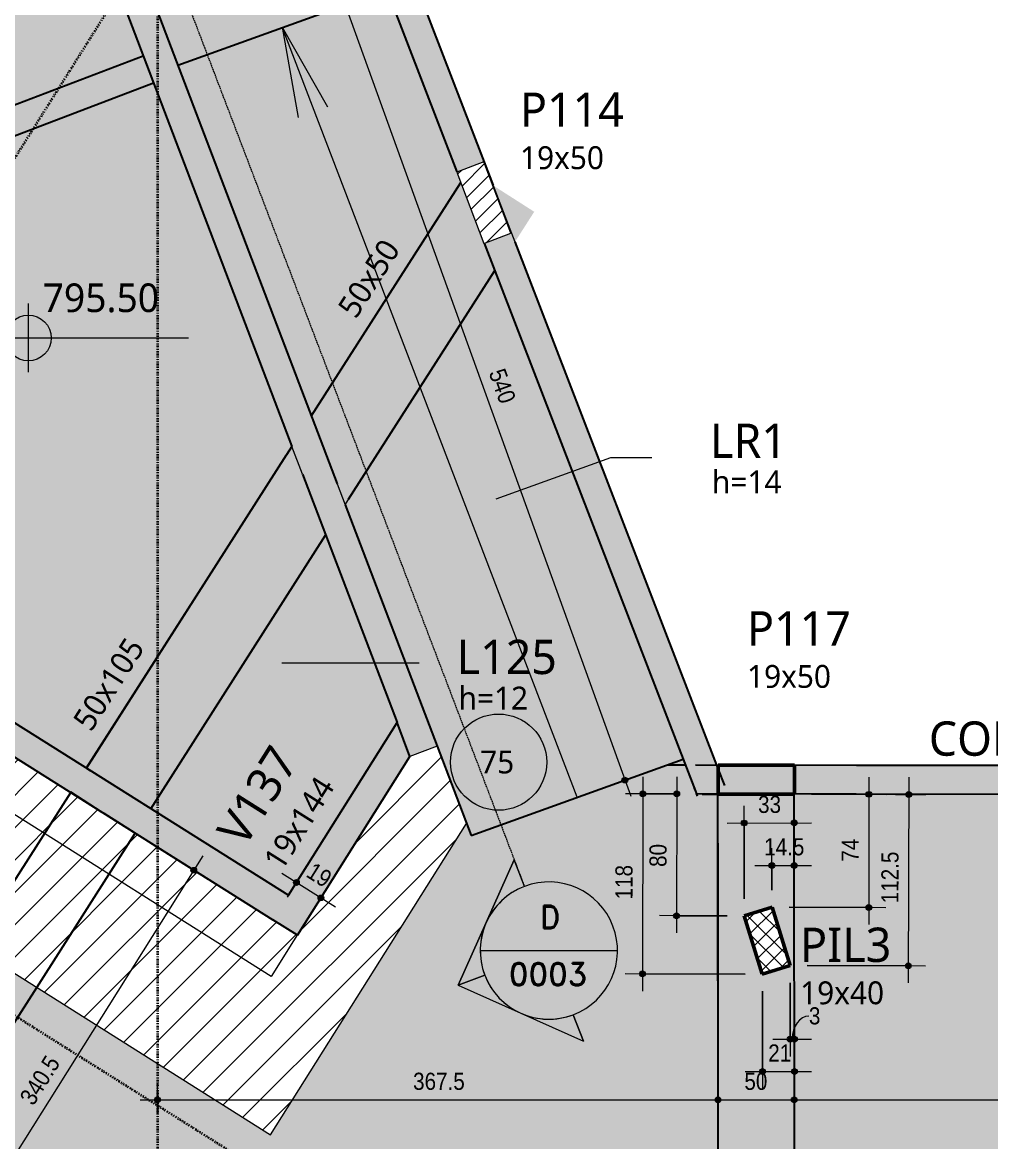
# Model space of a CAD drawing. Extents: x -2131 to 52870, y -3196 to 88043.
# Drawn here: x 43493 to 44128, y 1609 to 2342 of the extents above; entities that cross this region are included whole.
import ezdxf

# ---------------------------------------------------------------- set-up
doc = ezdxf.new("R2010")
doc.units = 0
for name, pattern in [('Centro de 6 mm', [1.32, 0.6, -0.24, 0.24, -0.24]), ('Dash dot', [1.5875, 0.635, -0.47625, 0, -0.47625]), ('Traço', [0.635, 0.3175, -0.3175])]:
    doc.linetypes.add(name, pattern=pattern)
for name, color, linetype, lineweight in [('A-ANNO-DIMS', 7, 'Continuous', 9), ('A-ANNO-DIMS-75', 7, 'Continuous', 9), ('A-DETL-GENF', 7, 'Continuous', 18), ('A-DETL-THIN', 7, 'Continuous', 25), ('A-FLOR', 7, 'Continuous', 25), ('A-FLOR-IDEN', 7, 'Continuous', 9), ('G-ANNO-DIMS', 7, 'Continuous', 9), ('G-ANNO-SYMB', 7, 'Continuous', 9), ('S-BEAM', 7, 'Continuous', 25), ('S-BEAM-HDLN', 7, 'Traço', 25), ('S-BEAM-IDEN', 7, 'Continuous', 9), ('S-COLS', 7, 'Continuous', 25), ('S-COLS-IDEN', 7, 'Continuous', 9), ('S-GRID', 7, 'Continuous', 9)]:
    doc.layers.add(name, color=color, linetype=linetype, lineweight=lineweight)
doc.layers.add('A-DETL', color=7, linetype='Continuous', lineweight=18, true_color=0x00a600)
doc.styles.add('Fira Sans_3', font='', dxfattribs={"width": 0.9, "height": 11.25})
doc.styles.add('Gadugi', font='gadugi.ttf', dxfattribs={"height": 15})
doc.styles.add('Gadugi_6', font='gadugi.ttf', dxfattribs={"height": 22.5})
doc.styles.add('Gadugi_8', font='gadugi.ttf', dxfattribs={"height": 18.75})
doc.styles.add('RomanD', font='romand__.ttf', dxfattribs={"height": 15})
doc.styles.get('Fira Sans_3').set_extended_font_data('Fira Sans')
doc.dimstyles.new('PED_1_5mm_ESQ_3', dxfattribs={"dimscale": 30.48, "dimtxt": 15.344768, "dimasz": 0.492126, "dimexe": 0.369094, "dimexo": 0.369094, "dimgap": 0.073819, "dimtad": 1, "dimdec": 1, "dimrnd": 0.5, "dimdsep": 46, "dimtxsty": 'Fira Sans_3', "dimblk1": 'DOTSMALL', "dimblk2": 'DOTSMALL', "dimsah": 1, "dimcen": 0.09, "dimdle": 0.369094, "dimazin": 0, "dimtfac": 1, "dimtdec": 4, "dimtix": 1, "dimtmove": 0, "dimatfit": 3, "dimfxl": 1, "dimtvp": 1, "dimtolj": 1, "dimtzin": 0, "dimarcsym": 2})
doc.dimstyles.new('PED_1_5mm_ESQ_5', dxfattribs={"dimscale": 30.48, "dimtxt": 15.344768, "dimasz": 0.492126, "dimexe": 0.369094, "dimexo": 0.369094, "dimgap": 0.073819, "dimtad": 1, "dimdec": 1, "dimrnd": 0.5, "dimdsep": 46, "dimtxsty": 'Fira Sans_3', "dimblk1": 'DOTSMALL', "dimblk2": 'DOTSMALL', "dimsah": 1, "dimcen": 0.09, "dimdle": 0.369094, "dimazin": 0, "dimtfac": 1, "dimtdec": 4, "dimtix": 1, "dimtmove": 1, "dimatfit": 3, "dimfxl": 1, "dimtvp": 1, "dimtolj": 1, "dimtzin": 0, "dimarcsym": 2})
doc.dimstyles.new('PED_1_5mm_ESQ_7', dxfattribs={"dimscale": 30.48, "dimtxt": 15.344768, "dimasz": 0.492126, "dimexe": 0.369094, "dimexo": 0.369094, "dimgap": 0.073819, "dimtad": 1, "dimdec": 1, "dimrnd": 0.5, "dimdsep": 46, "dimtxsty": 'Fira Sans_3', "dimblk1": 'DOTSMALL', "dimblk2": 'DOTSMALL', "dimsah": 1, "dimcen": 0.09, "dimdle": 0.369094, "dimazin": 0, "dimtfac": 1, "dimtdec": 4, "dimtix": 1, "dimtmove": 0, "dimatfit": 3, "dimfxl": 1, "dimtvp": 1, "dimtolj": 1, "dimtzin": 0, "dimarcsym": 2})
pattern_1 = [(45, (44240.043, 0), (-10.6066, 10.6066), [])]

# ---------------------------------------------------------------- blocks, each defined once
blk = doc.blocks.new('Corte - M_Cabeça do corte - Preenchida-2060824-PL C 001 - FORMA DO TÉRREO')
at = {"layer": 'G-ANNO-SYMB'}
h = blk.add_hatch(color=256, dxfattribs=at)
edge = h.paths.add_edge_path(flags=0)
edge.add_line((-0.6, 0.8485), (-0.6, 0.6))
edge.add_arc((-0.6, 0), 0.6, 90, 135)
edge.add_line((-1.0243, 0.4243), (-0.6, 0.8485))
h = blk.add_hatch(color=256, dxfattribs=at)
edge = h.paths.add_edge_path(flags=0)
edge.add_line((-0.6, 0.8485), (-0.1757, 0.4243))
edge.add_arc((-0.6, 0), 0.6, 45, 90)
edge.add_line((-0.6, 0.6), (-0.6, 0.8485))
h = blk.add_hatch(color=256, dxfattribs=at)
edge = h.paths.add_edge_path(flags=0)
edge.add_line((-1.4485, 0), (-1.0243, 0.4243))
edge.add_arc((-0.6, 0), 0.6, 135, 180)
edge.add_line((-1.2, 0), (-1.4485, 0))
h = blk.add_hatch(color=256, dxfattribs=at)
edge = h.paths.add_edge_path(flags=0)
edge.add_line((0.2485, 0), (0, 0))
edge.add_arc((-0.6, 0), 0.6, 360, 405)
edge.add_line((-0.1757, 0.4243), (0.2485, 0))
for p, q in [((-0.6, 0.8485), (-1.4485, 0)), ((-0.6, 0.8485), (-1.0243, 0.4243)), ((-0.6, 0.8485), (0.2485, 0)), ((-0.6, 0.6), (-0.6, 0.8485)), ((-0.6, 0.8485), (-0.6, 0.6)), ((-0.1757, 0.4243), (-0.6, 0.8485)), ((-1.0243, 0.4243), (-1.4485, 0)), ((0.2485, 0), (-0.1757, 0.4243)), ((-1.4485, 0), (-1.2, 0)), ((0, 0), (0.2485, 0)), ((-1.2, 0), (-1.4485, 0)), ((0, 0), (0.2485, 0))]:
    blk.add_line(p, q, dxfattribs=at)
for start, end in [(360, 180), (90, 135), (45, 90), (135, 180), (360, 45), (180, 360)]:
    blk.add_arc((-0.6, 0), 0.6, start, end, dxfattribs=at)
blk = doc.blocks.new('PED_TAG_LAJE_R03 - TÍTULO_ESPESSURA_REBAIXO-2582888-PL C 001 - FORMA DO TÉRREO')
at = {"layer": 'A-FLOR-IDEN'}
blk.add_circle((-0.1083, -0.7611), 0.4205, dxfattribs=at)
blk = doc.blocks.new('Elevações de ponto - M_Cota de elevação - Alvo preenchido-10609-PL C 001 - FORMA DO TÉRREO')
at = {"layer": 'G-ANNO-DIMS'}
h = blk.add_hatch(color=256, dxfattribs=at)
edge = h.paths.add_edge_path(flags=0)
edge.add_line((0, 0), (-0.2, 0))
edge.add_arc((0, 0), 0.2, 90, 180, ccw=False)
edge.add_line((0, 0.2), (0, 0))
h = blk.add_hatch(color=256, dxfattribs=at)
edge = h.paths.add_edge_path(flags=0)
edge.add_line((0, 0), (0.2, 0))
edge.add_arc((0, 0), 0.2, 270, 360, ccw=False)
edge.add_line((0, -0.2), (0, 0))
for p, q in [((0, -0.3), (0, 0.3)), ((-0.3, 0), (1.4, 0))]:
    blk.add_line(p, q, dxfattribs=at)
blk.add_circle((0, 0), 0.2, dxfattribs=at)
blk = doc.blocks.new('DIMBLOCK320-PL C 001 - FORMA DO TÉRREO')
at = {"layer": 'A-ANNO-DIMS-75', "transparency": 16777216}
h = blk.add_hatch(color=256, dxfattribs=at)
edge = h.paths.add_edge_path(flags=0)
edge.add_arc((43672.36, 1778.55), 1.88, 0, 360)
h = blk.add_hatch(color=256, dxfattribs=at)
edge = h.paths.add_edge_path(flags=0)
edge.add_arc((43688.44, 1768.43), 1.88, 0, 360)
for p, q in [((43697.96, 1762.43), (43662.83, 1784.54)), ((43676.94, 1785.82), (43666.36, 1769.03)), ((43672.36, 1778.55), (43676.94, 1785.82)), ((43693.02, 1775.7), (43682.44, 1758.91)), ((43688.44, 1768.43), (43693.02, 1775.7))]:
    blk.add_line(p, q, dxfattribs=at)
for centre in [(43672.36, 1778.55), (43688.44, 1768.43)]:
    blk.add_circle(centre, 1.88, dxfattribs=at)
at = {"layer": 'A-ANNO-DIMS-75', "color": 0, "transparency": 16777216, "insert": (43683.98, 1792.3), "char_height": 11.25, "width": 16.7612, "attachment_point": 1, "rotation": 327.81471, "line_spacing_factor": 1.049215, "style": 'Fira Sans_3'}
blk.add_mtext('19', dxfattribs=at)
blk = doc.blocks.new('_DotSmall')
at = {"color": 0, "linetype": 'ByBlock', "const_width": 0.5}
blk.add_lwpolyline([(-0.0625, 0, 1), (0.0625, 0, 1)], format="xyb", close=True, dxfattribs=at)
blk = doc.blocks.new('DIMBLOCK323-PL C 001 - FORMA DO TÉRREO')
at = {"layer": 'A-ANNO-DIMS-75', "transparency": 16777216}
h = blk.add_hatch(color=256, dxfattribs=at)
edge = h.paths.add_edge_path(flags=0)
edge.add_arc((43581.18, 1636.06), 1.88, 0, 360)
h = blk.add_hatch(color=256, dxfattribs=at)
edge = h.paths.add_edge_path(flags=0)
edge.add_arc((43948.75, 1636.06), 1.88, 0, 360)
for p, q in [((43581.18, 1627.46), (43581.18, 1647.31)), ((43948.75, 1627.46), (43948.75, 1647.31)), ((43569.93, 1636.06), (43948.75, 1636.06)), ((43581.18, 1636.06), (43581.18, 1627.46)), ((43948.75, 1636.06), (43948.75, 1627.46))]:
    blk.add_line(p, q, dxfattribs=at)
for centre in [(43581.18, 1636.06), (43948.75, 1636.06)]:
    blk.add_circle(centre, 1.88, dxfattribs=at)
at = {"layer": 'A-ANNO-DIMS-75', "color": 0, "transparency": 16777216, "insert": (43748.84, 1653.89), "char_height": 11.25, "width": 38.716, "attachment_point": 1, "line_spacing_factor": 1.049215, "style": 'Fira Sans_3'}
blk.add_mtext('367.5', dxfattribs=at)
blk = doc.blocks.new('DIMBLOCK324-PL C 001 - FORMA DO TÉRREO')
at = {"layer": 'A-ANNO-DIMS-75', "transparency": 16777216}
h = blk.add_hatch(color=256, dxfattribs=at)
edge = h.paths.add_edge_path(flags=0)
edge.add_arc((43948.75, 1636.06), 1.88, 0, 360)
h = blk.add_hatch(color=256, dxfattribs=at)
edge = h.paths.add_edge_path(flags=0)
edge.add_arc((43998.72, 1636.06), 1.88, 0, 360)
for p, q in [((43998.72, 1833.84), (43998.72, 1624.81)), ((43998.72, 1636.06), (43998.72, 1833.84)), ((43948.75, 1627.46), (43948.75, 1647.31)), ((43948.75, 1636.06), (43998.72, 1636.06)), ((43948.75, 1636.06), (43948.75, 1627.46))]:
    blk.add_line(p, q, dxfattribs=at)
for centre in [(43948.75, 1636.06), (43998.72, 1636.06)]:
    blk.add_circle(centre, 1.88, dxfattribs=at)
at = {"layer": 'A-ANNO-DIMS-75', "color": 0, "transparency": 16777216, "insert": (43966.07, 1653.89), "char_height": 11.25, "width": 18.4137, "attachment_point": 1, "line_spacing_factor": 1.049215, "style": 'Fira Sans_3'}
blk.add_mtext('50', dxfattribs=at)
blk = doc.blocks.new('DIMBLOCK325-PL C 001 - FORMA DO TÉRREO')
at = {"layer": 'A-ANNO-DIMS-75', "transparency": 16777216}
h = blk.add_hatch(color=256, dxfattribs=at)
edge = h.paths.add_edge_path(flags=0)
edge.add_arc((43998.72, 1636.06), 1.88, 0, 360)
h = blk.add_hatch(color=256, dxfattribs=at)
edge = h.paths.add_edge_path(flags=0)
edge.add_arc((44367.73, 1636.06), 1.88, 0, 360)
for p, q in [((43998.72, 1833.84), (43998.72, 1624.81)), ((43998.72, 1636.06), (43998.72, 1833.84)), ((44367.73, 1707.27), (44367.73, 1624.81)), ((44367.73, 1636.06), (44367.73, 1707.27)), ((43998.72, 1636.06), (44367.73, 1636.06))]:
    blk.add_line(p, q, dxfattribs=at)
for centre in [(43998.72, 1636.06), (44367.73, 1636.06)]:
    blk.add_circle(centre, 1.88, dxfattribs=at)
at = {"layer": 'A-ANNO-DIMS-75', "color": 0, "transparency": 16777216, "insert": (44171.92, 1653.89), "char_height": 11.25, "width": 27.1484, "attachment_point": 1, "line_spacing_factor": 1.049215, "style": 'Fira Sans_3'}
blk.add_mtext('369', dxfattribs=at)
blk = doc.blocks.new('DIMBLOCK332-PL C 001 - FORMA DO TÉRREO')
at = {"layer": 'A-ANNO-DIMS-75', "transparency": 16777216}
h = blk.add_hatch(color=256, dxfattribs=at)
edge = h.paths.add_edge_path(flags=0)
edge.add_arc((44240.83, 1836.44), 1.88, 0, 360)
h = blk.add_hatch(color=256, dxfattribs=at)
edge = h.paths.add_edge_path(flags=0)
edge.add_arc((44240.83, 1818.52), 1.88, 0, 360)
for p, q in [((44010.07, 1836.44), (44252.08, 1836.44)), ((44240.83, 1836.44), (44010.07, 1836.44)), ((44240.83, 1818.52), (44240.83, 1836.44)), ((44249.43, 1818.52), (44229.58, 1818.52)), ((44240.83, 1818.52), (44249.43, 1818.52))]:
    blk.add_line(p, q, dxfattribs=at)
for centre in [(44240.83, 1836.44), (44240.83, 1818.52)]:
    blk.add_circle(centre, 1.88, dxfattribs=at)
at = {"layer": 'A-ANNO-DIMS-75', "color": 0, "transparency": 16777216, "insert": (44223, 1820.4), "char_height": 11.25, "width": 16.9973, "attachment_point": 1, "rotation": 90, "line_spacing_factor": 1.049215, "style": 'Fira Sans_3'}
blk.add_mtext('18', dxfattribs=at)
blk = doc.blocks.new('DIMBLOCK333-PL C 001 - FORMA DO TÉRREO')
at = {"layer": 'A-ANNO-DIMS-75', "transparency": 16777216}
h = blk.add_hatch(color=256, dxfattribs=at)
edge = h.paths.add_edge_path(flags=0)
edge.add_arc((44240.83, 1855.44), 1.88, 0, 360)
h = blk.add_hatch(color=256, dxfattribs=at)
edge = h.paths.add_edge_path(flags=0)
edge.add_arc((44240.83, 1836.44), 1.88, 0, 360)
for p, q in [((44240.83, 1836.44), (44240.83, 1866.69)), ((44010.11, 1855.44), (44252.08, 1855.44)), ((44240.83, 1855.44), (44010.11, 1855.44)), ((44010.07, 1836.44), (44252.08, 1836.44)), ((44240.83, 1836.44), (44010.07, 1836.44))]:
    blk.add_line(p, q, dxfattribs=at)
for centre in [(44240.83, 1855.44), (44240.83, 1836.44)]:
    blk.add_circle(centre, 1.88, dxfattribs=at)
blk.add_ellipse((44240.83, 1875.07), major_axis=(29.23, 0), ratio=0.996448, start_param=3.141593, end_param=4.712389, dxfattribs=at)
at = {"layer": 'A-ANNO-DIMS-75', "color": 0, "transparency": 16777216, "insert": (44205.85, 1875.07), "char_height": 11.25, "width": 16.7612, "attachment_point": 1, "rotation": 90, "line_spacing_factor": 1.049215, "style": 'Fira Sans_3'}
blk.add_mtext('19', dxfattribs=at)
blk = doc.blocks.new('DIMBLOCK334-PL C 001 - FORMA DO TÉRREO')
at = {"layer": 'A-ANNO-DIMS-75', "transparency": 16777216}
h = blk.add_hatch(color=256, dxfattribs=at)
edge = h.paths.add_edge_path(flags=0)
edge.add_arc((43605.05, 1786.56), 1.88, 0, 360)
h = blk.add_hatch(color=256, dxfattribs=at)
edge = h.paths.add_edge_path(flags=0)
edge.add_arc((43423.74, 1498.37), 1.88, 0, 360)
for p, q in [((43576.09, 1804.78), (43614.57, 1780.57)), ((43605.05, 1786.56), (43576.09, 1804.78)), ((43611.04, 1796.08), (43417.75, 1488.84)), ((43416.46, 1502.94), (43433.26, 1492.37)), ((43423.74, 1498.37), (43416.46, 1502.94))]:
    blk.add_line(p, q, dxfattribs=at)
for centre in [(43605.05, 1786.56), (43423.74, 1498.37)]:
    blk.add_circle(centre, 1.88, dxfattribs=at)
at = {"layer": 'A-ANNO-DIMS-75', "color": 0, "transparency": 16777216, "insert": (43490.3, 1637.64), "char_height": 11.25, "width": 40.6046, "attachment_point": 1, "rotation": 57.82439, "line_spacing_factor": 1.049215, "style": 'Fira Sans_3'}
blk.add_mtext('340.5', dxfattribs=at)
blk = doc.blocks.new('DIMBLOCK562-PL C 001 - FORMA DO TÉRREO')
at = {"layer": 'A-ANNO-DIMS-75', "transparency": 16777216}
h = blk.add_hatch(color=256, dxfattribs=at)
edge = h.paths.add_edge_path(flags=0)
edge.add_arc((43704.34, 2353.56), 1.87, 0, 360)
h = blk.add_hatch(color=256, dxfattribs=at)
edge = h.paths.add_edge_path(flags=0)
edge.add_arc((43887.69, 1845.64), 1.88, 0, 360)
for p, q in [((43700.52, 2364.15), (43891.51, 1835.06)), ((43696.26, 2350.64), (43714.93, 2357.38)), ((43704.34, 2353.56), (43696.26, 2350.64)), ((43879.6, 1842.72), (43898.27, 1849.46)), ((43887.69, 1845.64), (43879.6, 1842.72))]:
    blk.add_line(p, q, dxfattribs=at)
for centre, radius in [((43704.34, 2353.56), 1.87), ((43887.69, 1845.64), 1.88)]:
    blk.add_circle(centre, radius, dxfattribs=at)
at = {"layer": 'A-ANNO-DIMS-75', "color": 0, "transparency": 16777216, "insert": (43808.88, 2116.48), "char_height": 11.25, "width": 27.6206, "attachment_point": 1, "rotation": 289.84774, "line_spacing_factor": 1.049215, "style": 'Fira Sans_3'}
blk.add_mtext('540', dxfattribs=at)
blk = doc.blocks.new('DIMBLOCK609-PL C 001 - FORMA DO TÉRREO')
at = {"layer": 'A-ANNO-DIMS-75', "transparency": 16777216}
h = blk.add_hatch(color=256, dxfattribs=at)
edge = h.paths.add_edge_path(flags=0)
edge.add_arc((43984.11, 1789.72), 1.88, 0, 360)
h = blk.add_hatch(color=256, dxfattribs=at)
edge = h.paths.add_edge_path(flags=0)
edge.add_arc((43998.77, 1789.73), 1.88, 0, 360)
for p, q in [((43984.12, 1773.58), (43984.1, 1800.97)), ((43998.78, 1781.13), (43998.76, 1800.98)), ((43972.86, 1789.7), (44010.02, 1789.74)), ((43984.11, 1789.72), (43984.12, 1773.58)), ((43998.77, 1789.73), (43998.78, 1781.13))]:
    blk.add_line(p, q, dxfattribs=at)
for centre in [(43984.11, 1789.72), (43998.77, 1789.73)]:
    blk.add_circle(centre, 1.88, dxfattribs=at)
at = {"layer": 'A-ANNO-DIMS-75', "color": 0, "transparency": 16777216, "insert": (43979.03, 1807.54), "char_height": 11.25, "width": 29.7452, "attachment_point": 1, "rotation": 0.05282, "line_spacing_factor": 1.049215, "style": 'Fira Sans_3'}
blk.add_mtext('14.5', dxfattribs=at)
blk = doc.blocks.new('DIMBLOCK610-PL C 001 - FORMA DO TÉRREO')
at = {"layer": 'A-ANNO-DIMS-75', "transparency": 16777216}
h = blk.add_hatch(color=256, dxfattribs=at)
edge = h.paths.add_edge_path(flags=0)
edge.add_arc((43965.93, 1817.54), 1.87, 0, 360)
h = blk.add_hatch(color=256, dxfattribs=at)
edge = h.paths.add_edge_path(flags=0)
edge.add_arc((43998.75, 1817.57), 1.88, 0, 360)
for p, q in [((43965.98, 1767.95), (43965.92, 1828.79)), ((43998.76, 1808.98), (43998.74, 1828.82)), ((43954.68, 1817.53), (44010, 1817.58)), ((43965.93, 1817.54), (43965.98, 1767.95)), ((43998.75, 1817.57), (43998.76, 1808.98))]:
    blk.add_line(p, q, dxfattribs=at)
for centre, radius in [((43965.93, 1817.54), 1.87), ((43998.75, 1817.57), 1.88)]:
    blk.add_circle(centre, radius, dxfattribs=at)
at = {"layer": 'A-ANNO-DIMS-75', "color": 0, "transparency": 16777216, "insert": (43975.04, 1835.38), "char_height": 11.25, "width": 17.4694, "attachment_point": 1, "rotation": 0.05282, "line_spacing_factor": 1.049215, "style": 'Fira Sans_3'}
blk.add_mtext('33', dxfattribs=at)
blk = doc.blocks.new('DIMBLOCK611-PL C 001 - FORMA DO TÉRREO')
at = {"layer": 'A-ANNO-DIMS-75', "transparency": 16777216}
h = blk.add_hatch(color=256, dxfattribs=at)
edge = h.paths.add_edge_path(flags=0)
edge.add_arc((43996.04, 1675.82), 1.88, 0, 360)
h = blk.add_hatch(color=256, dxfattribs=at)
edge = h.paths.add_edge_path(flags=0)
edge.add_arc((43998.88, 1675.82), 1.88, 0, 360)
for p, q in [((43996.01, 1712.88), (43996.05, 1664.57)), ((43996.04, 1675.82), (43996.01, 1712.88)), ((43998.89, 1667.23), (43998.87, 1687.07)), ((43984.79, 1675.81), (44010.13, 1675.83)), ((43998.88, 1675.82), (43998.89, 1667.23))]:
    blk.add_line(p, q, dxfattribs=at)
for centre in [(43996.04, 1675.82), (43998.88, 1675.82)]:
    blk.add_circle(centre, 1.88, dxfattribs=at)
blk.add_ellipse((44008.4, 1675.83), major_axis=(-0.01, 15.2), ratio=0.720072, start_param=0, end_param=1.570796, dxfattribs=at)
at = {"layer": 'A-ANNO-DIMS-75', "color": 0, "transparency": 16777216, "insert": (44008.38, 1696.77), "char_height": 11.25, "width": 8.7347, "attachment_point": 1, "rotation": 0.05282, "line_spacing_factor": 1.049215, "style": 'Fira Sans_3'}
blk.add_mtext('3', dxfattribs=at)
blk = doc.blocks.new('DIMBLOCK612-PL C 001 - FORMA DO TÉRREO')
at = {"layer": 'A-ANNO-DIMS-75', "transparency": 16777216}
h = blk.add_hatch(color=256, dxfattribs=at)
edge = h.paths.add_edge_path(flags=0)
edge.add_arc((43977.91, 1654.59), 1.88, 0, 360)
h = blk.add_hatch(color=256, dxfattribs=at)
edge = h.paths.add_edge_path(flags=0)
edge.add_arc((43998.9, 1654.61), 1.88, 0, 360)
for p, q in [((43977.86, 1707.25), (43977.92, 1643.34)), ((43977.91, 1654.59), (43977.86, 1707.25)), ((43998.91, 1646.01), (43998.89, 1665.86)), ((43966.66, 1654.58), (44010.15, 1654.62)), ((43998.9, 1654.61), (43998.91, 1646.01))]:
    blk.add_line(p, q, dxfattribs=at)
for centre in [(43977.91, 1654.59), (43998.9, 1654.61)]:
    blk.add_circle(centre, 1.88, dxfattribs=at)
at = {"layer": 'A-ANNO-DIMS-75', "color": 0, "transparency": 16777216, "insert": (43981.7, 1672.42), "char_height": 11.25, "width": 16.053, "attachment_point": 1, "rotation": 0.05282, "line_spacing_factor": 1.049215, "style": 'Fira Sans_3'}
blk.add_mtext('21', dxfattribs=at)
blk = doc.blocks.new('DIMBLOCK613-PL C 001 - FORMA DO TÉRREO')
at = {"layer": 'A-ANNO-DIMS-75', "transparency": 16777216}
h = blk.add_hatch(color=256, dxfattribs=at)
edge = h.paths.add_edge_path(flags=0)
edge.add_arc((43921.71, 1836.6), 1.88, 0, 360)
h = blk.add_hatch(color=256, dxfattribs=at)
edge = h.paths.add_edge_path(flags=0)
edge.add_arc((43921.55, 1756.79), 1.88, 0, 360)
for p, q in [((43921.73, 1847.85), (43921.52, 1745.54)), ((43922.68, 1836.59), (43910.46, 1836.62)), ((43921.71, 1836.6), (43922.68, 1836.59)), ((43954.74, 1756.72), (43910.3, 1756.81)), ((43921.55, 1756.79), (43954.74, 1756.72))]:
    blk.add_line(p, q, dxfattribs=at)
for centre in [(43921.71, 1836.6), (43921.55, 1756.79)]:
    blk.add_circle(centre, 1.88, dxfattribs=at)
at = {"layer": 'A-ANNO-DIMS-75', "color": 0, "transparency": 16777216, "insert": (43903.78, 1788.76), "char_height": 11.25, "width": 19.1219, "attachment_point": 1, "rotation": 89.8823, "line_spacing_factor": 1.049215, "style": 'Fira Sans_3'}
blk.add_mtext('80', dxfattribs=at)
blk = doc.blocks.new('DIMBLOCK614-PL C 001 - FORMA DO TÉRREO')
at = {"layer": 'A-ANNO-DIMS-75', "transparency": 16777216}
h = blk.add_hatch(color=256, dxfattribs=at)
edge = h.paths.add_edge_path(flags=0)
edge.add_arc((43899.42, 1836.64), 1.88, 0, 360)
h = blk.add_hatch(color=256, dxfattribs=at)
edge = h.paths.add_edge_path(flags=0)
edge.add_arc((43899.18, 1718.66), 1.88, 0, 360)
for p, q in [((43899.44, 1847.89), (43899.16, 1707.41)), ((43922.68, 1836.59), (43888.17, 1836.66)), ((43899.42, 1836.64), (43922.68, 1836.59)), ((43966.6, 1718.52), (43887.93, 1718.68)), ((43899.18, 1718.66), (43966.6, 1718.52))]:
    blk.add_line(p, q, dxfattribs=at)
for centre in [(43899.42, 1836.64), (43899.18, 1718.66)]:
    blk.add_circle(centre, 1.88, dxfattribs=at)
at = {"layer": 'A-ANNO-DIMS-75', "color": 0, "transparency": 16777216, "insert": (43881.45, 1767.46), "char_height": 11.25, "width": 24.5516, "attachment_point": 1, "rotation": 89.8823, "line_spacing_factor": 1.049215, "style": 'Fira Sans_3'}
blk.add_mtext('118', dxfattribs=at)
blk = doc.blocks.new('DIMBLOCK615-PL C 001 - FORMA DO TÉRREO')
at = {"layer": 'A-ANNO-DIMS-75', "transparency": 16777216}
h = blk.add_hatch(color=256, dxfattribs=at)
edge = h.paths.add_edge_path(flags=0)
edge.add_arc((44047.74, 1836.34), 1.88, 0, 360)
h = blk.add_hatch(color=256, dxfattribs=at)
edge = h.paths.add_edge_path(flags=0)
edge.add_arc((44047.58, 1762.2), 1.87, 0, 360)
for p, q in [((44047.76, 1847.59), (44047.56, 1750.95)), ((44039.14, 1836.35), (44058.99, 1836.31)), ((44047.74, 1836.34), (44039.14, 1836.35)), ((43995.38, 1762.31), (44058.83, 1762.18)), ((44047.58, 1762.2), (43995.38, 1762.31))]:
    blk.add_line(p, q, dxfattribs=at)
for centre, radius in [((44047.74, 1836.34), 1.88), ((44047.58, 1762.2), 1.87)]:
    blk.add_circle(centre, radius, dxfattribs=at)
at = {"layer": 'A-ANNO-DIMS-75', "color": 0, "transparency": 16777216, "insert": (44029.82, 1792.22), "char_height": 11.25, "width": 16.9973, "attachment_point": 1, "rotation": 89.8823, "line_spacing_factor": 1.049215, "style": 'Fira Sans_3'}
blk.add_mtext('74', dxfattribs=at)
blk = doc.blocks.new('DIMBLOCK616-PL C 001 - FORMA DO TÉRREO')
at = {"layer": 'A-ANNO-DIMS-75', "transparency": 16777216}
h = blk.add_hatch(color=256, dxfattribs=at)
edge = h.paths.add_edge_path(flags=0)
edge.add_arc((44073.82, 1836.28), 1.88, 0, 360)
h = blk.add_hatch(color=256, dxfattribs=at)
edge = h.paths.add_edge_path(flags=0)
edge.add_arc((44073.58, 1723.97), 1.87, 0, 360)
for p, q in [((44073.84, 1847.53), (44073.56, 1712.72)), ((44065.22, 1836.3), (44085.07, 1836.26)), ((44073.82, 1836.28), (44065.22, 1836.3)), ((44007.25, 1724.11), (44084.83, 1723.95)), ((44073.58, 1723.97), (44007.25, 1724.11))]:
    blk.add_line(p, q, dxfattribs=at)
for centre, radius in [((44073.82, 1836.28), 1.88), ((44073.58, 1723.97), 1.87)]:
    blk.add_circle(centre, radius, dxfattribs=at)
at = {"layer": 'A-ANNO-DIMS-75', "color": 0, "transparency": 16777216, "insert": (44055.84, 1764.92), "char_height": 11.25, "width": 36.5914, "attachment_point": 1, "rotation": 89.8823, "line_spacing_factor": 1.049215, "style": 'Fira Sans_3'}
blk.add_mtext('112.5', dxfattribs=at)

msp = doc.modelspace()

# ---------------------------------------------------------------- hatches: boundary and pattern name
at = {"layer": 'A-DETL-GENF', "true_color": 0x808080}
h = msp.add_hatch(dxfattribs=at)
h.set_pattern_fill('FP_5', color=8, style=0, pattern_type=2)
h.set_pattern_definition([(45, (44240.043, 0), (-5.3033, 5.3033), [])])
h.paths.add_polyline_path([(43795.213, 2197.454), (43812.978, 2204.192), (43795.246, 2250.942), (43777.481, 2244.204), (43794.212, 2200.094)], flags=0)
at = {"layer": 'A-DETL-GENF', "true_color": 0xffffff}
msp.add_hatch(color=7, dxfattribs=at).paths.add_polyline_path([(43815.612, 2198.351), (43828.271, 2218.146), (43801.347, 2235.364), (43815.165, 2199.509)], flags=0)
at = {"layer": 'A-DETL-GENF', "true_color": 0x48b948}
h = msp.add_hatch(dxfattribs=at)
h.set_pattern_fill('FP_6', color=95, style=0, pattern_type=2)
h.set_pattern_definition(pattern_1)
h.paths.add_polyline_path([(43655.446, 1613.25), (43783.82, 1817.221), (43764.529, 1867.878), (43746.773, 1861.117), (43673.041, 1743.965), (43566.663, 1810.917), (43566.57, 1810.771), (43537.6, 1829.209), (43124.423, 2089.252), (43124.335, 2089.113), (43082.018, 2115.746), (43082.106, 2115.885), (42969.053, 2187.038), (42905.097, 2085.502), (43570.942, 1666.435)], flags=0)
h = msp.add_hatch(dxfattribs=at)
h.set_pattern_fill('FP_6', color=95, style=0, pattern_type=2)
h.set_pattern_definition(pattern_1)
h.paths.add_polyline_path([(43566.57, 1810.771), (43566.663, 1810.917), (43545.643, 1824.147), (43566.342, 1810.917)], flags=0)
h.paths.add_polyline_path([(43124.335, 2089.113), (43124.423, 2089.252), (43082.106, 2115.885), (43082.018, 2115.746), (43124.113, 2089.252)], flags=0)
at = {"layer": 'A-DETL-GENF', "true_color": 0xcfa6ff}
msp.add_hatch(color=191, dxfattribs=at).paths.add_polyline_path([(43676.333, 2046.088), (43669.358, 2064.317), (43663.109, 2054.545), (43669.948, 2050.171)], flags=0)
at = {"layer": 'A-DETL-GENF', "true_color": 0xe7dd50}
msp.add_hatch(color=53, dxfattribs=at).paths.add_polyline_path([(43704.254, 2026.159), (43708.878, 2033.484), (43699.079, 2039.748), (43702.903, 2029.707)], flags=0)
at = {"layer": 'A-DETL-GENF', "true_color": 0x0000ff}
h = msp.add_hatch(dxfattribs=at)
h.set_pattern_fill('FP_9', color=5, style=0, pattern_type=2)
h.set_pattern_definition([(45, (44240.043, 0), (-5.3033, 5.3033), []), (135, (44240.043, 0), (-5.3033, -5.3033), [])])
h.paths.add_polyline_path([(43977.853, 1718.496), (43995.998, 1724.131), (43984.133, 1762.331), (43965.988, 1756.696), (43971.632, 1738.524)], flags=0)
h.paths.add_polyline_path([(44371.219, 1718.523), (44386.649, 1718.523), (44386.649, 1758.523), (44367.756, 1758.523), (44367.756, 1718.523)], flags=0)
at = {"layer": 'A-FLOR', "true_color": 0xffffcc}
msp.add_hatch(color=7, dxfattribs=at).paths.add_polyline_path([(43594.652, 2313.968), (43731.635, 2363.414), (43677.681, 2503.412), (43541.261, 2454.169), (43592.217, 2320.362)], flags=0)
at = {"layer": 'A-FLOR', "true_color": 0xfcd5b4}
msp.add_hatch(color=254, dxfattribs=at).paths.add_polyline_path([(43174.673, 2169.094), (43571.886, 2320.362), (43558.089, 2356.592), (43368.023, 2476.304), (43185.988, 2187.072)], flags=0)
at = {"layer": 'A-FLOR', "true_color": 0xc7e69d}
h = msp.add_hatch(color=71, dxfattribs=at)
h.paths.add_polyline_path([(43786.857, 1809.245), (43925.87, 1859.423), (43802.46, 2179.641), (43704.254, 2026.158), (43783.82, 1817.221)], flags=0)
h.paths.add_polyline_path([(43927.386, 1855.49), (43925.936, 1859.252), (43915.515, 1855.49)], flags=0)
h.paths.add_polyline_path([(43682.122, 2084.275), (43780.056, 2237.414), (43777.481, 2244.204), (43777.566, 2244.236), (43731.635, 2363.414), (43594.652, 2313.968), (43681.267, 2086.52)], flags=0)
at = {"layer": 'A-FLOR', "true_color": 0xcfa6ff}
for points in [[(43534.583, 1853.557), (43669.358, 2064.404), (43578.648, 2302.606), (43157.745, 2142.316), (43134.609, 2105.291), (43524.346, 1860)], [(43667.081, 1770.166), (43738.31, 1883.34), (43691.514, 2006.225), (43576.911, 1826.917), (43656.961, 1776.536)]]:
    msp.add_hatch(color=191, dxfattribs=at).paths.add_polyline_path(points, flags=0)
at = {"layer": 'A-FLOR', "true_color": 0xd9d9d9}
h = msp.add_hatch(color=254, dxfattribs=at)
h.paths.add_polyline_path([(43948.755, 1168.056), (43948.722, 1836.431), (43938.36, 1836.431), (43935.188, 1835.245), (43934.599, 1836.57), (43933.929, 1836.571), (43933.929, 1838.401), (43933.018, 1840.875), (43927.386, 1855.49), (43914.974, 1855.49), (43786.857, 1809.245), (43783.82, 1817.221), (43655.446, 1613.25), (43502.037, 1709.802), (43383.2, 1523.869), (43948.722, 1168.077)], flags=0)
h.paths.add_polyline_path([(43914.974, 1855.49), (43915.515, 1855.49), (43925.936, 1859.252), (43925.87, 1859.423)], flags=0)
h = msp.add_hatch(color=254, dxfattribs=at)
h.paths.add_polyline_path([(44417.741, 1157.384), (44573.312, 1157.384), (44573.312, 1804.203), (44573.177, 1804.203), (44573.177, 1835.258), (44417.74, 1835.577), (44417.681, 1157.384)], flags=0)
h.paths.add_polyline_path([(44096.678, 1157.384), (44367.681, 1157.384), (44367.681, 1835.638), (44362.847, 1835.69), (43998.73, 1836.438), (43999.356, 1157.384)], flags=0)
h.paths.add_polyline_path([(44289.556, 1738.524), (44144.556, 1738.524), (44144.556, 1818.524), (44289.556, 1818.524)], flags=0)
at = {"layer": 'S-BEAM', "true_color": 0xe2bee7}
msp.add_hatch(color=254, dxfattribs=at).paths.add_polyline_path([(43746.773, 1861.117), (43764.529, 1867.878), (43348.938, 2959.2), (43331.182, 2952.438), (43546.797, 2386.249), (43558.417, 2378.936), (43552.911, 2370.188), (43744.198, 1867.878)], flags=0)
at = {"layer": 'S-BEAM', "true_color": 0xfcd5b4}
h = msp.add_hatch(color=254, dxfattribs=at)
h.paths.add_polyline_path([(43935.2, 1835.213), (43938.697, 1836.561), (43934.678, 1836.569), (43935.188, 1835.245)], flags=0)
h.paths.add_polyline_path([(43933.933, 1838.501), (43933.968, 1855.571), (43947.717, 1855.571), (43572.291, 2829.709), (43571.449, 2829.39), (43554.56, 2822.881), (43777.566, 2244.236), (43795.246, 2250.942), (43812.978, 2204.192), (43795.546, 2197.58), (43933.929, 1838.512)], flags=0)
for points in [[(43157.615, 2142.267), (43578.648, 2302.606), (43571.886, 2320.362), (43174.463, 2169.014), (43157.646, 2142.316)], [(43656.961, 1754.086), (43667.081, 1770.166), (42979.114, 2203.144), (42968.999, 2187.072), (43655.446, 1755.039)], [(43673.041, 1743.965), (43746.773, 1861.117), (43738.31, 1883.34), (43656.961, 1754.086), (43669.358, 1746.283)]]:
    msp.add_hatch(color=254, dxfattribs=at).paths.add_polyline_path(points, flags=0)
at = {"layer": 'S-BEAM', "true_color": 0xe7dd50}
msp.add_hatch(color=53, dxfattribs=at).paths.add_polyline_path([(43706.575, 2029.707), (43802.46, 2179.641), (43795.546, 2197.58), (43795.213, 2197.454), (43780.056, 2237.414), (43682.122, 2084.275), (43699.079, 2039.748), (43708.919, 2033.458), (43706.537, 2029.731)], flags=0)
at = {"layer": 'S-BEAM', "true_color": 0xcfa6ff}
msp.add_hatch(color=191, dxfattribs=at).paths.add_polyline_path([(43576.911, 1826.917), (43691.513, 2006.227), (43676.333, 2046.088), (43663.109, 2054.545), (43534.629, 1853.557), (43537.6, 1851.659), (43576.9, 1826.924)], flags=0)
at = {"layer": 'S-BEAM', "true_color": 0xff00ff}
h = msp.add_hatch(color=6, dxfattribs=at)
h.paths.add_polyline_path([(44573.177, 1835.258), (44573.177, 1854.119), (44579.466, 1854.119), (44579.467, 1854.245), (44417.634, 1854.577), (44417.636, 1835.642), (44417.741, 1835.577), (44558.564, 1835.288)], flags=0)
h.paths.add_polyline_path([(44367.636, 1835.68), (44367.634, 1854.638), (44362.847, 1854.69), (43933.968, 1855.571), (43933.929, 1836.571), (44367.634, 1835.68)], flags=0)
at = {"layer": 'S-BEAM', "true_color": 0xd9d9d9}
h = msp.add_hatch(color=254, dxfattribs=at)
h.paths.add_polyline_path([(43969.678, 1157.384), (43999.356, 1157.384), (43998.73, 1836.438), (43948.73, 1836.54), (43949.356, 1157.384), (43965.718, 1157.384)], flags=0)
h.paths.add_polyline_path([(43977.853, 1718.496), (43965.988, 1756.696), (43984.133, 1762.331), (43995.998, 1724.131), (43984.133, 1720.446)], flags=0)
msp.add_hatch(color=254, dxfattribs=at).paths.add_polyline_path([(43383.2, 1523.869), (43502.037, 1709.802), (43459.719, 1736.436), (43340.886, 1550.496), (43383.199, 1523.87)], flags=0)

# ---------------------------------------------------------------- linework, layer by layer
at = {"layer": 'A-DETL', "color": 7}
for p, q in [((43662.979, 2339.121), (43673.398, 2280.032)), ((43662.979, 2339.121), (43692.702, 2287)), ((43856.525, 1834.392), (43663.143, 2338.691)), ((43795.246, 2250.942), (43777.481, 2244.204)), ((43812.978, 2204.192), (43795.246, 2250.942)), ((43777.481, 2244.204), (43795.213, 2197.454)), ((43801.347, 2235.364), (43815.612, 2198.351)), ((43795.213, 2197.454), (43812.978, 2204.192)), ((43673.041, 1743.965), (42968.999, 2187.072)), ((42905.08, 2085.513), (43655.446, 1613.25)), ((43669.379, 2064.349), (43663.109, 2054.545)), ((43676.333, 2046.088), (43669.379, 2064.349)), ((43878.353, 2056.963), (43803.105, 2029.802)), ((43905.353, 2056.963), (43878.353, 2056.963)), ((43655.772, 1717.024), (43126.577, 2050.086)), ((43699.079, 2039.748), (43704.254, 2026.159)), ((43704.254, 2026.159), (43708.919, 2033.458)), ((43752.762, 1922.304), (43662.762, 1922.304)), ((43764.529, 1867.878), (43746.773, 1861.117)), ((43783.82, 1817.221), (43764.529, 1867.878)), ((43746.773, 1861.117), (43673.041, 1743.965)), ((43655.446, 1613.25), (43783.82, 1817.221)), ((43685.087, 1763.602), (43655.772, 1717.024)), ((43984.133, 1762.331), (43965.988, 1756.696)), ((43995.998, 1724.131), (43984.133, 1762.331)), ((43965.988, 1756.696), (43977.853, 1718.496)), ((43977.853, 1718.496), (43995.998, 1724.131))]:
    msp.add_line(p, q, dxfattribs=at)
at = {"layer": 'A-DETL-THIN', "lineweight": 50}
for p, q in [((43965.99, 1756.675), (43984.219, 1762.317)), ((43984.219, 1762.317), (43996.035, 1724.143)), ((43977.806, 1718.501), (43965.99, 1756.675)), ((43996.035, 1724.143), (43977.806, 1718.501))]:
    msp.add_line(p, q, dxfattribs=at)
at = {"layer": 'A-FLOR'}
for p, q in [((43731.635, 2363.414), (43594.652, 2313.968)), ((43157.745, 2142.316), (43578.648, 2302.606)), ((43669.358, 2064.404), (43665.744, 2058.749)), ((43613.166, 1976.495), (43534.583, 1853.557)), ((43764.529, 1867.878), (43786.857, 1809.245)), ((43786.857, 1809.245), (43925.87, 1859.423)), ((43927.386, 1855.49), (43915.515, 1855.49)), ((43933.22, 1840.337), (43933.933, 1838.39)), ((43934.599, 1836.57), (43934.65, 1836.431)), ((43934.65, 1836.431), (43934.731, 1836.431)), ((43938.36, 1836.431), (43948.73, 1836.431)), ((43566.57, 1810.771), (43566.663, 1810.917)), ((43948.755, 1804.293), (43948.755, 1168.056))]:
    msp.add_line(p, q, dxfattribs=at)
at = {"layer": 'G-ANNO-SYMB', "linetype": 'Centro de 6 mm'}
msp.add_line((43341.18, 3035.894), (43821.825, 1775.994), dxfattribs=at)
at = {"layer": 'G-ANNO-SYMB'}
msp.add_line((43792.865, 1733.95), (43882.865, 1733.95), dxfattribs=at)
at = {"layer": 'S-BEAM'}
for p, q in [((43572.291, 2829.709), (43801.347, 2235.364)), ((43554.56, 2822.881), (43777.566, 2244.236)), ((43470.704, 2639.45), (43699.079, 2039.748)), ((43552.911, 2370.188), (43669.379, 2064.349)), ((43174.463, 2169.014), (43571.886, 2320.362)), ((43157.745, 2142.316), (43578.648, 2302.606)), ((43682.122, 2084.275), (43780.056, 2237.414)), ((43795.546, 2197.58), (43933.933, 1838.501)), ((43815.612, 2198.351), (43947.728, 1855.543)), ((42968.999, 2187.072), (43656.961, 1754.086)), ((43706.575, 2029.707), (43802.46, 2179.641)), ((43134.406, 2105.419), (43667.081, 1770.166)), ((43534.607, 1853.572), (43665.741, 2058.745)), ((43676.333, 2046.088), (43738.31, 1883.34)), ((43704.254, 2026.159), (43764.529, 1867.878)), ((43576.911, 1826.917), (43691.514, 2006.225)), ((43667.081, 1770.166), (43738.31, 1883.34)), ((43673.041, 1743.965), (43746.773, 1861.117)), ((43534.607, 1853.572), (43536.999, 1852.042)), ((43933.968, 1855.571), (44385.078, 1854.644)), ((43459.719, 1736.436), (43524.346, 1837.55)), ((44367.636, 1835.68), (43933.929, 1836.571)), ((43934.678, 1836.569), (43935.2, 1835.213)), ((43949.347, 1167.684), (43948.73, 1836.54)), ((43999.356, 1157.384), (43998.73, 1836.438)), ((43566.57, 1810.771), (43546.243, 1823.763)), ((43502.037, 1709.802), (43566.57, 1810.771)), ((43673.041, 1743.965), (43656.961, 1754.086)), ((43383.198, 1523.866), (43502.037, 1709.802))]:
    msp.add_line(p, q, dxfattribs=at)
at = {"layer": 'S-BEAM-HDLN', "linetype": 'Continuous'}
for p, q in [((43804.007, 2228.463), (43803.698, 2228.66)), ((43746.773, 1861.117), (43738.31, 1883.34)), ((43947.729, 1855.538), (43948.846, 1852.64)), ((43948.856, 1852.614), (43952.929, 1842.046)), ((43948.73, 1836.545), (43948.722, 1845.041)), ((43998.73, 1836.443), (43998.722, 1845.087)), ((43524.346, 1837.55), (43524.44, 1837.698)), ((43545.043, 1824.53), (43524.44, 1837.698)), ((43933.935, 1838.497), (43934.676, 1836.574))]:
    msp.add_line(p, q, dxfattribs=at)
at = {"layer": 'S-COLS', "lineweight": 50}
for p, q in [((43948.818, 1836.54), (43948.857, 1855.54)), ((43948.857, 1855.54), (43998.857, 1855.438)), ((43998.857, 1855.438), (43998.818, 1836.438)), ((43998.818, 1836.438), (43948.818, 1836.54))]:
    msp.add_line(p, q, dxfattribs=at)
at = {"layer": 'S-GRID', "color": 114, "linetype": 'Dash dot', "lineweight": 35, "true_color": 0x00b050}
msp.add_line((44090.678, 1311.717), (40963.998, 3279.572), dxfattribs=at)
at = {"layer": 'S-GRID', "color": 6, "linetype": 'Dash dot', "lineweight": 35, "true_color": 0xff00ff}
msp.add_line((43581.183, 3171.262), (43581.183, -1018.232), dxfattribs=at)
at = {"layer": 'S-GRID', "color": 32, "linetype": 'Dash dot', "lineweight": 35, "true_color": 0xe46c0a}
msp.add_line((43811.517, 2767.939), (42064.485, -7.881), dxfattribs=at)

# ---------------------------------------------------------------- block references
at = {"layer": 'A-FLOR-IDEN', "xscale": 74.99999999999996, "yscale": 74.99999999999996, "zscale": 74.99999999999996}
msp.add_blockref('PED_TAG_LAJE_R03 - TÍTULO_ESPESSURA_REBAIXO-2582888-PL C 001 - FORMA DO TÉRREO', (43813.037, 1914.484), dxfattribs=at)
at = {"layer": 'G-ANNO-DIMS', "xscale": 74.99999999999996, "yscale": 74.99999999999996, "zscale": 74.99999999999996}
msp.add_blockref('Elevações de ponto - M_Cota de elevação - Alvo preenchido-10609-PL C 001 - FORMA DO TÉRREO', (43496.597, 2135.42), dxfattribs=at)
at = {"layer": 'G-ANNO-SYMB', "xscale": 74.99999999999996, "yscale": 74.99999999999996, "zscale": 74.99999999999996, "rotation": 110.8816227208362}
msp.add_blockref('Corte - M_Cabeça do corte - Preenchida-2060824-PL C 001 - FORMA DO TÉRREO', (43821.825, 1775.994), dxfattribs=at)

# ---------------------------------------------------------------- texts
at = {"layer": 'A-FLOR-IDEN', "attachment_point": 1}
for s, insert, char_height, width, style in [('LR1', (43943.603, 2079.306), 22.5, 61.93036, 'Gadugi_6'), ('h=14', (43944.774, 2048.593), 15, 59.5253, 'Gadugi'), ('L125', (43777.47, 1937.634), 22.5, 81.17086, 'Gadugi_6'), ('h=12', (43778.642, 1906.92), 15, 59.5253, 'Gadugi'), ('75', (43792.804, 1865.055), 15, 27.65822, 'Gadugi')]:
    msp.add_mtext(s, dxfattribs=dict(at, insert=insert, char_height=char_height, width=width, style=style))
at = {"layer": 'G-ANNO-DIMS', "insert": (43505.914, 2171.158), "char_height": 18.75, "width": 91.9378, "attachment_point": 1, "line_spacing_factor": 1.02016, "style": 'Gadugi_8'}
msp.add_mtext('795.50', dxfattribs=at)
at = {"layer": 'G-ANNO-SYMB', "char_height": 15, "attachment_point": 1, "style": 'RomanD'}
for s, insert, width in [('D', (43832.033, 1763.384), 18.03797), ('0003', (43811.671, 1725.967), 67.34175)]:
    msp.add_mtext(s, dxfattribs=dict(at, insert=insert, width=width))
at = {"layer": 'S-BEAM-IDEN', "attachment_point": 1}
for s, insert, char_height, width, rotation, style in [('50x50', (43698.644, 2155.364), 15, 67.34175, 57.400568, 'Gadugi'), ('50x105', (43525.024, 1884.779), 15, 81.17086, 57.415703, 'Gadugi'), ('CORT.1', (44087.021, 1884.165), 22.5, 125.66452, 359.8823, 'Gadugi_6'), ('V137', (43619.23, 1812.778), 22.5, 87.18352, 57.814712, 'Gadugi_6'), ('19x144', (43649.978, 1793.426), 15, 81.17086, 57.814712, 'Gadugi')]:
    msp.add_mtext(s, dxfattribs=dict(at, insert=insert, char_height=char_height, width=width, rotation=rotation, style=style))
at = {"layer": 'S-COLS-IDEN', "attachment_point": 1}
for s, insert, char_height, width, style in [('P114', (43818.939, 2296.31), 22.5, 84.77845, 'Gadugi_6'), ('19x50', (43818.939, 2261.076), 15, 67.34175, 'Gadugi'), ('P117', (43967.803, 1956.369), 22.5, 84.77845, 'Gadugi_6'), ('19x50', (43967.803, 1921.134), 15, 67.34175, 'Gadugi'), ('PIL3', (44002.607, 1748.984), 22.5, 70.94934, 'Gadugi_6'), ('19x40', (44002.607, 1713.75), 15, 67.34175, 'Gadugi')]:
    msp.add_mtext(s, dxfattribs=dict(at, insert=insert, char_height=char_height, width=width, style=style))

# ---------------------------------------------------------------- dimensions: what is measured, and where the dimension line sits
at = {"layer": 'A-ANNO-DIMS'}
for base, p1, p2, angle, dimstyle, override, picture, middle in [((43887.686, 1845.64), (43706.838, 2354.464), (43890.18, 1846.541), 289.847738, 'PED_1_5mm_ESQ_7', {"dimpost": '<>', "dimfxl": 539.999993}, 'DIMBLOCK562-PL C 001 - FORMA DO TÉRREO', (43803.514, 2102.309)), ((43899.179, 1718.657), (43933.929, 1836.571), (43977.853, 1718.496), 89.8823, 'PED_1_5mm_ESQ_7', {"dimpost": '<>', "dimfxl": 125.980348}, 'DIMBLOCK614-PL C 001 - FORMA DO TÉRREO', (43891.328, 1777.666)), ((43921.546, 1756.787), (43933.929, 1836.571), (43965.988, 1756.696), 89.8823, 'PED_1_5mm_ESQ_7', {"dimpost": '<>', "dimfxl": 86.068917}, 'DIMBLOCK613-PL C 001 - FORMA DO TÉRREO', (43913.655, 1796.708)), ((44047.583, 1762.201), (44050.387, 1836.332), (43984.133, 1762.331), 89.8823, 'PED_1_5mm_ESQ_7', {"dimpost": '<>', "dimfxl": 99.326036}, 'DIMBLOCK615-PL C 001 - FORMA DO TÉRREO', (44039.703, 1799.285)), ((44073.585, 1723.972), (44076.467, 1836.278), (43995.998, 1724.131), 89.8823, 'PED_1_5mm_ESQ_7', {"dimpost": '<>', "dimfxl": 138.029931}, 'DIMBLOCK616-PL C 001 - FORMA DO TÉRREO', (44065.727, 1780.144)), ((43998.748, 1817.574), (43965.988, 1756.696), (43998.745, 1820.226), 0.052824, 'PED_1_5mm_ESQ_7', {"dimpost": '<>', "dimfxl": 71.477799}, 'DIMBLOCK610-PL C 001 - FORMA DO TÉRREO', (43982.333, 1825.532)), ((44240.828, 1836.438), (44238.176, 1818.524), (43998.818, 1836.438), 90, 'PED_1_5mm_ESQ_3', {"dimpost": '<>', "dimfxl": 240.027454}, 'DIMBLOCK332-PL C 001 - FORMA DO TÉRREO', (44232.855, 1827.481)), ((43423.737, 1498.365), (43566.57, 1810.771), (43425.982, 1496.953), 57.824392, 'PED_1_5mm_ESQ_3', {"dimpost": '<>', "dimfxl": 343.870057}, 'DIMBLOCK334-PL C 001 - FORMA DO TÉRREO', (43507.646, 1646.709)), ((43998.773, 1789.729), (43984.133, 1762.331), (43998.771, 1792.38), 0.052824, 'PED_1_5mm_ESQ_7', {"dimpost": '<>', "dimfxl": 33.424689}, 'DIMBLOCK609-PL C 001 - FORMA DO TÉRREO', (43991.433, 1797.695)), ((43672.356, 1778.547), (43687.024, 1766.183), (43670.944, 1776.303), 327.814712, 'PED_1_5mm_ESQ_3', {"dimpost": '<>', "dimfxl": 19}, 'DIMBLOCK320-PL C 001 - FORMA DO TÉRREO', (43684.687, 1780.304)), ((43998.898, 1654.609), (43977.853, 1718.496), (43998.896, 1657.26), 0.052824, 'PED_1_5mm_ESQ_7', {"dimpost": '<>', "dimfxl": 64.750047}, 'DIMBLOCK612-PL C 001 - FORMA DO TÉRREO', (43988.398, 1662.474))]:
    dim = msp.add_linear_dim(base=base, p1=p1, p2=p2, angle=angle, dimstyle=dimstyle, override=override, dxfattribs=at)
    dim.commit()
    dim.dimension.update_dxf_attribs({"geometry": picture, "text_midpoint": middle})
for base, p1, p2, angle, override, picture, middle, turn in [((44240.828, 1855.438), (43998.818, 1836.438), (43998.857, 1855.438), 90, {"dimpost": '<>', "dimfxl": 19}, 'DIMBLOCK333-PL C 001 - FORMA DO TÉRREO', (44213.353, 1883.447), 90), ((43998.878, 1675.825), (43995.998, 1724.131), (43998.876, 1678.476), 0.052824, {"dimpost": '<>', "dimfxl": 45.74571}, 'DIMBLOCK611-PL C 001 - FORMA DO TÉRREO', (44012.758, 1689.275), 0.052824)]:
    dim = msp.add_linear_dim(base=base, p1=p1, p2=p2, angle=angle, dimstyle='PED_1_5mm_ESQ_5', override=override, dxfattribs=at)
    dim.commit()
    dim.dimension.update_dxf_attribs({"geometry": picture, "text_midpoint": middle, "dimtype": 160, "text_rotation": turn})
for base, p1, p2, override, picture, middle in [((43998.722, 1636.062), (43948.755, 1638.714), (43998.722, 1845.087), {"dimpost": '<>', "dimfxl": 212.336026}, 'DIMBLOCK324-PL C 001 - FORMA DO TÉRREO', (43973.739, 1644.035)), ((44367.731, 1636.062), (43998.722, 1845.087), (44367.731, 1718.523), {"dimpost": '<>', "dimfxl": 390.110502}, 'DIMBLOCK325-PL C 001 - FORMA DO TÉRREO', (44183.227, 1644.117)), ((43948.755, 1636.062), (43581.183, 1638.714), (43948.755, 1638.714), {"dimpost": '<>', "dimfxl": 367.572078}, 'DIMBLOCK323-PL C 001 - FORMA DO TÉRREO', (43764.969, 1644.035))]:
    dim = msp.add_linear_dim(base=base, p1=p1, p2=p2, dimstyle='PED_1_5mm_ESQ_3', override=override, dxfattribs=at)
    dim.commit()
    dim.dimension.update_dxf_attribs({"geometry": picture, "text_midpoint": middle})

doc.saveas('drawing.dxf')
